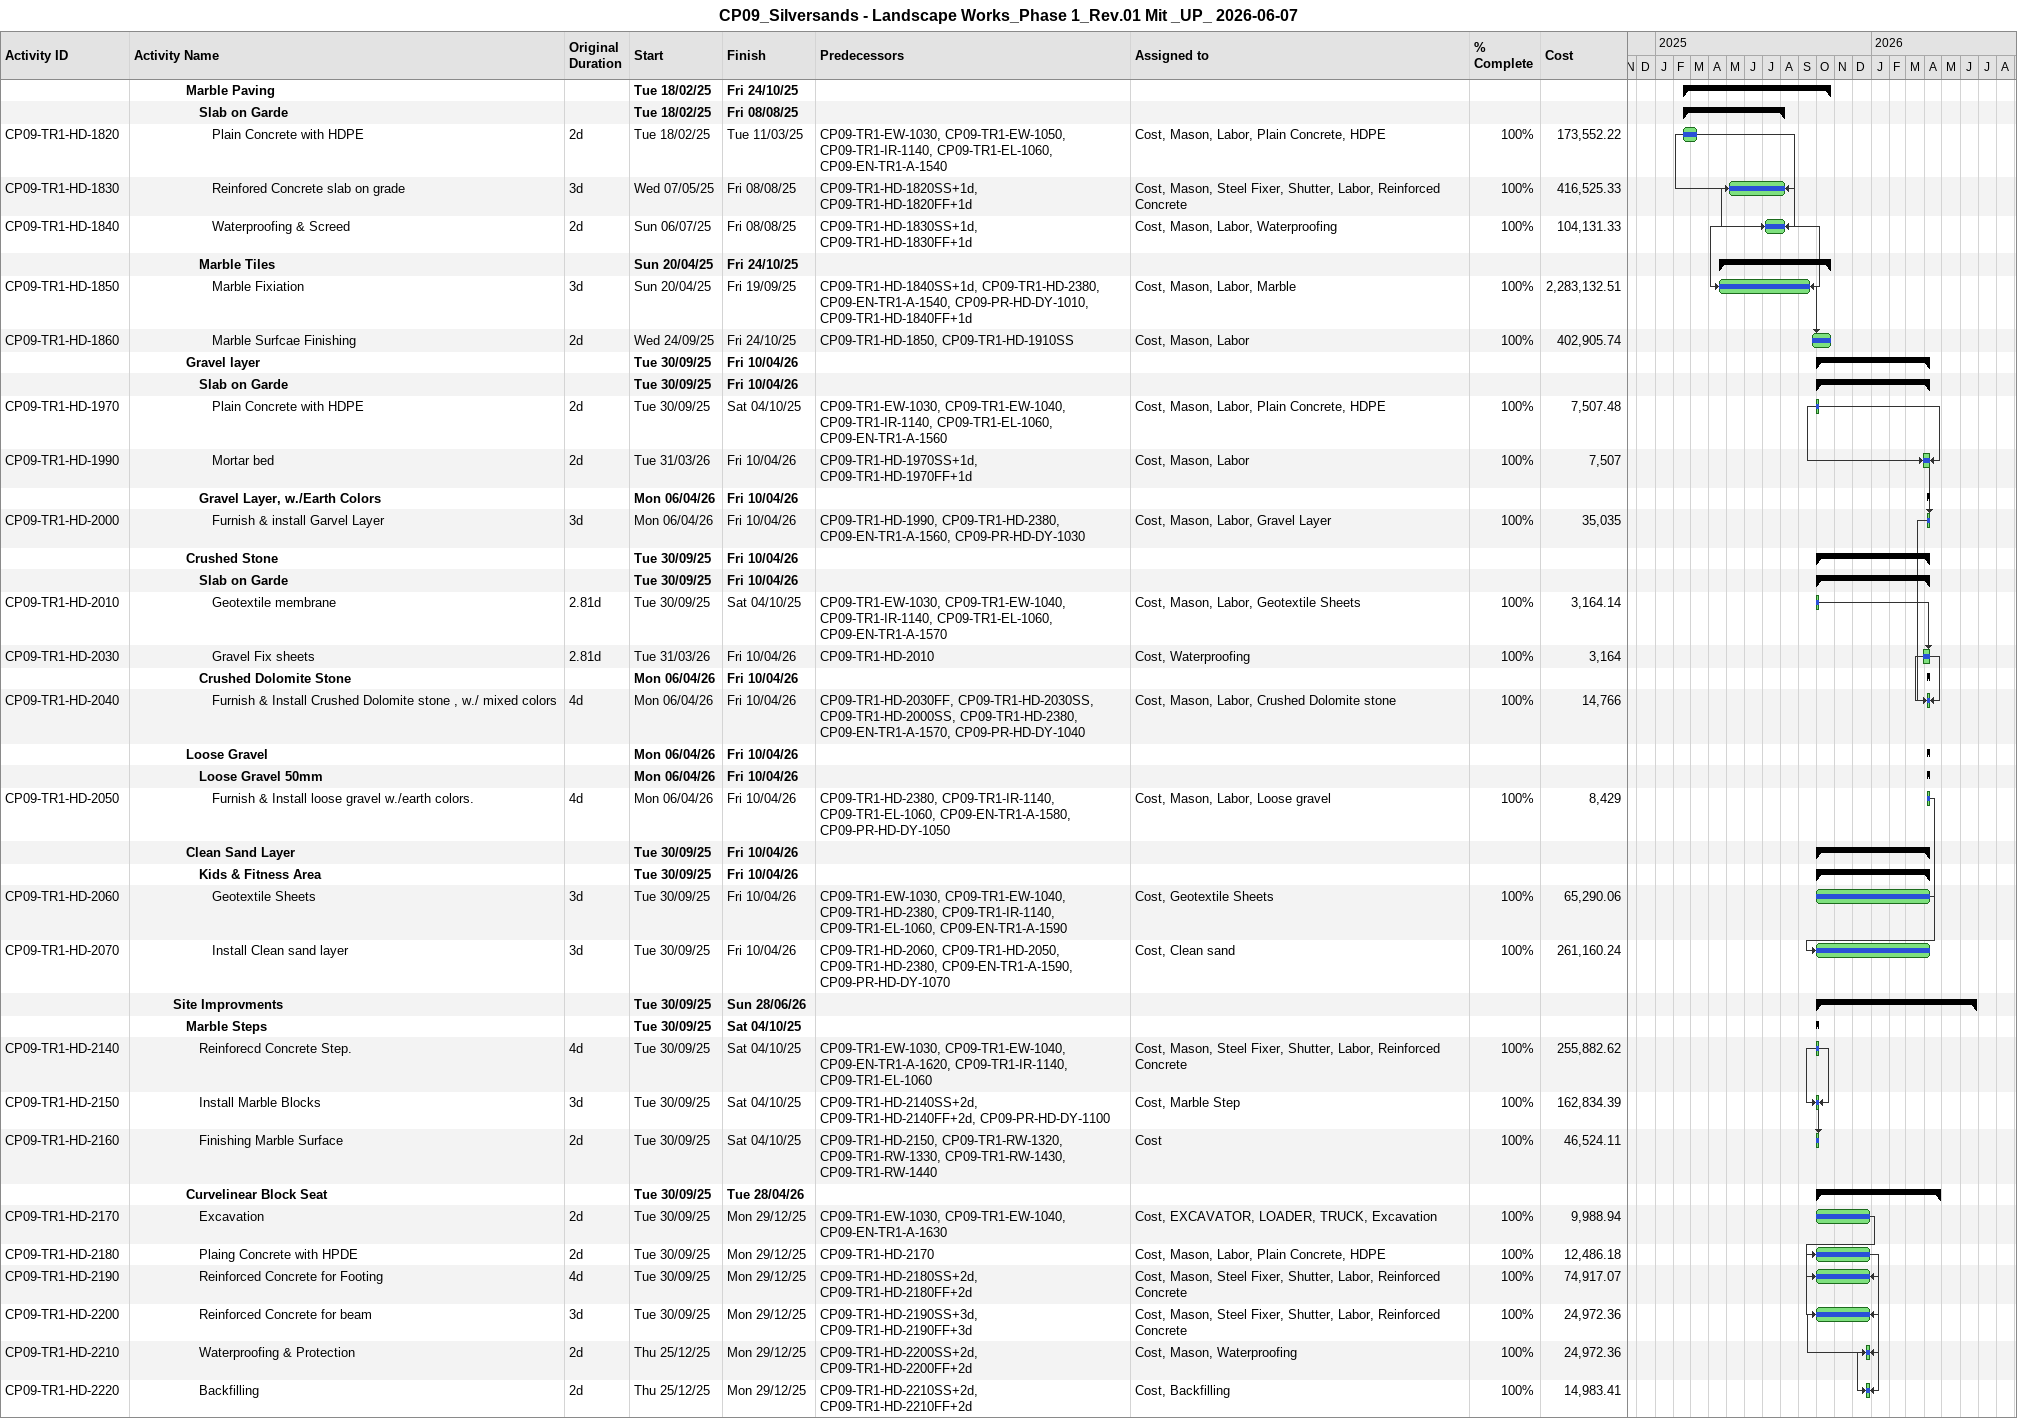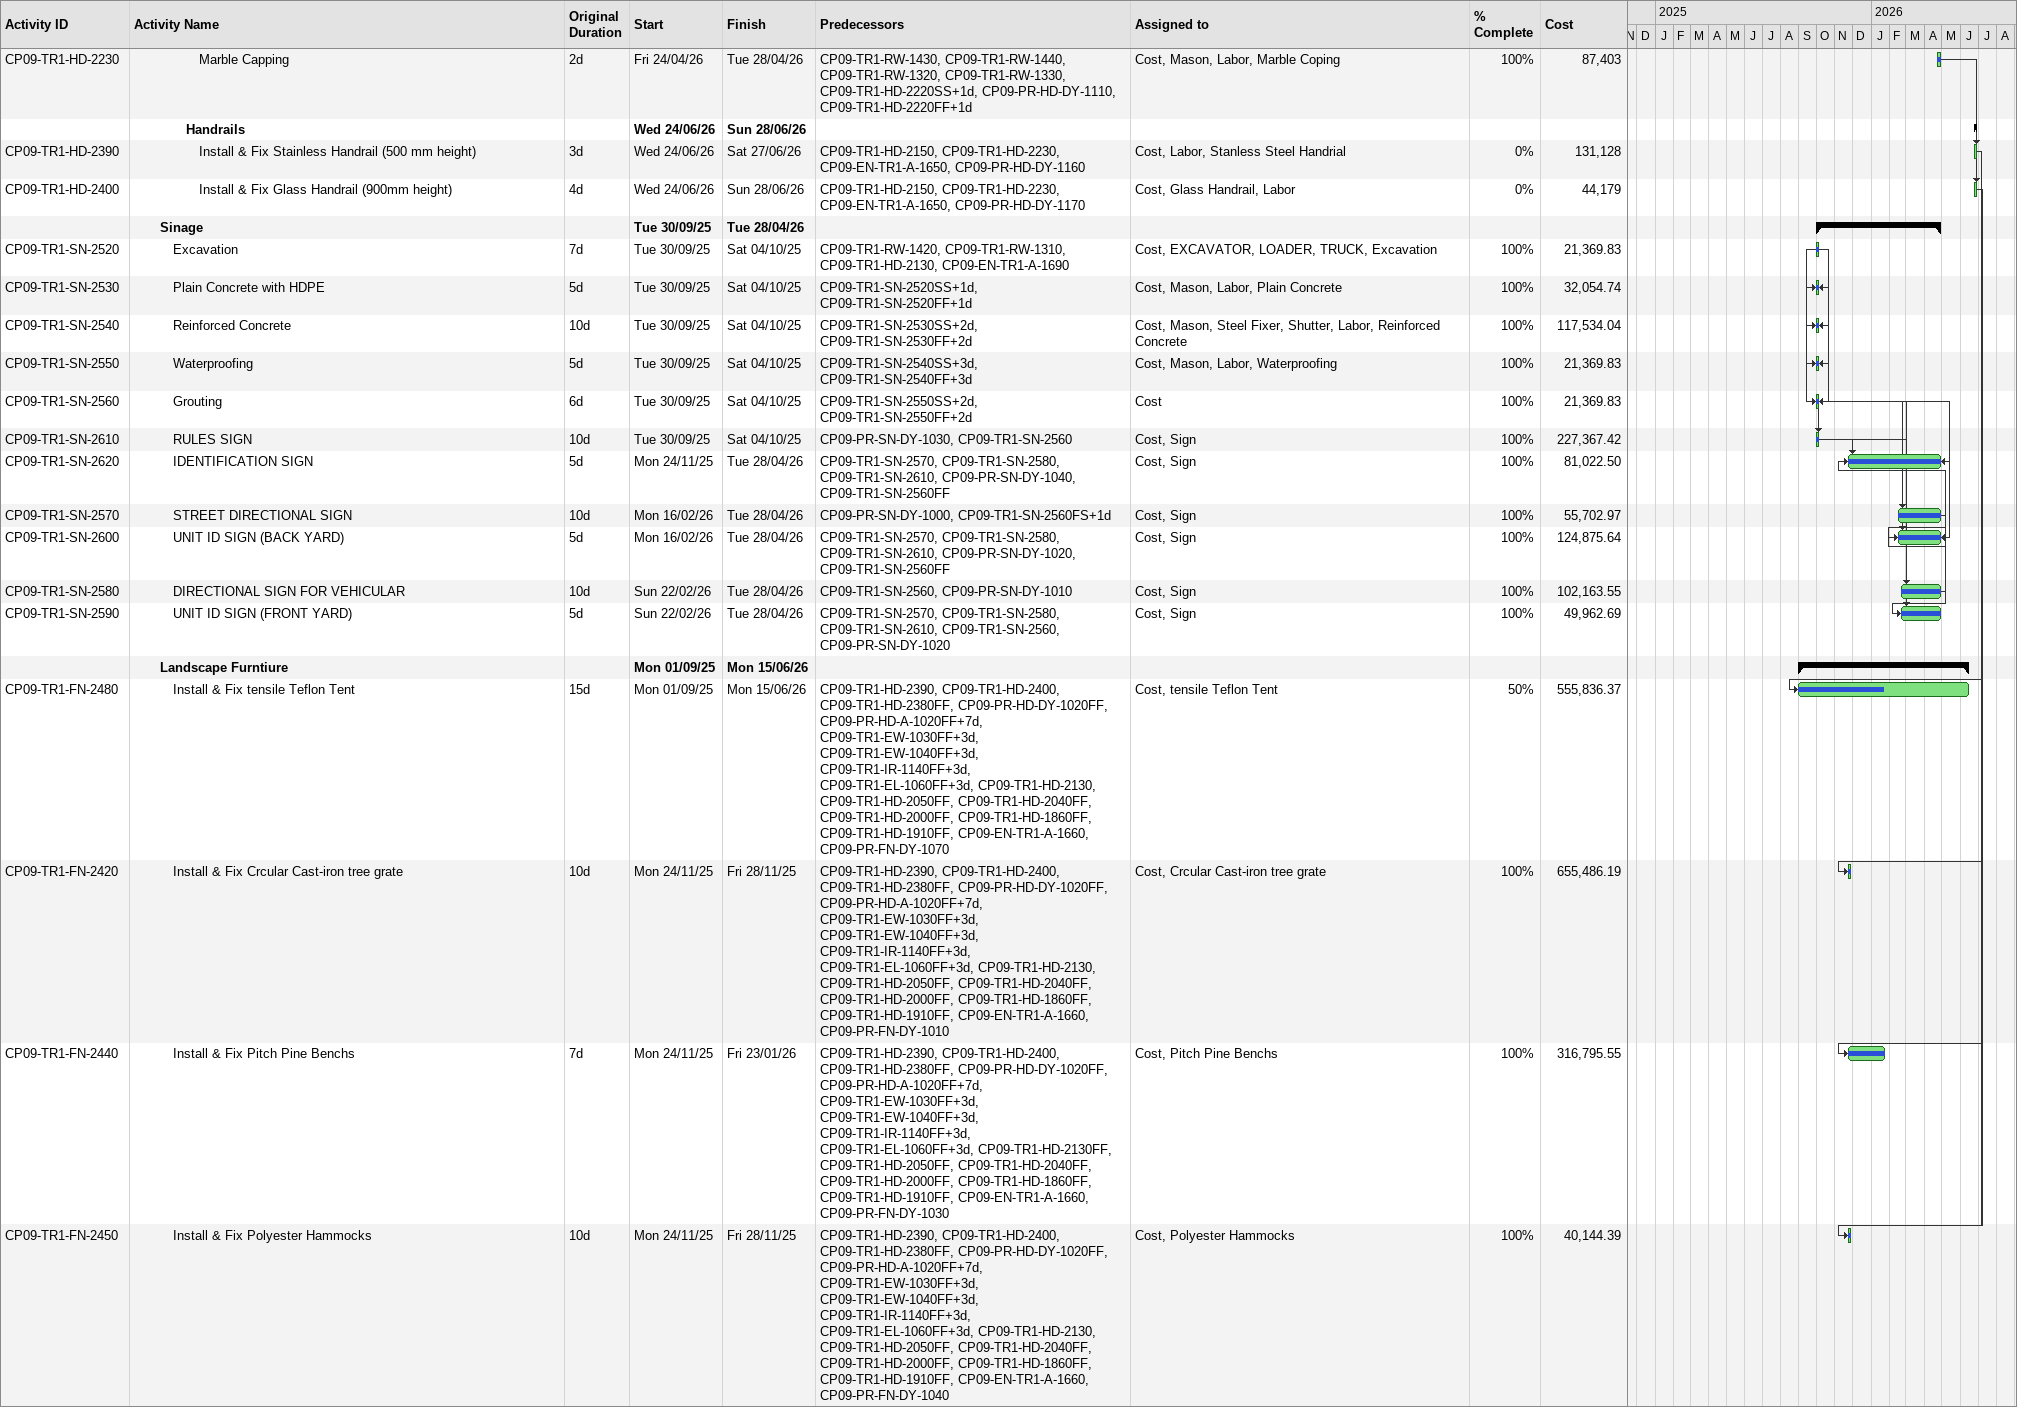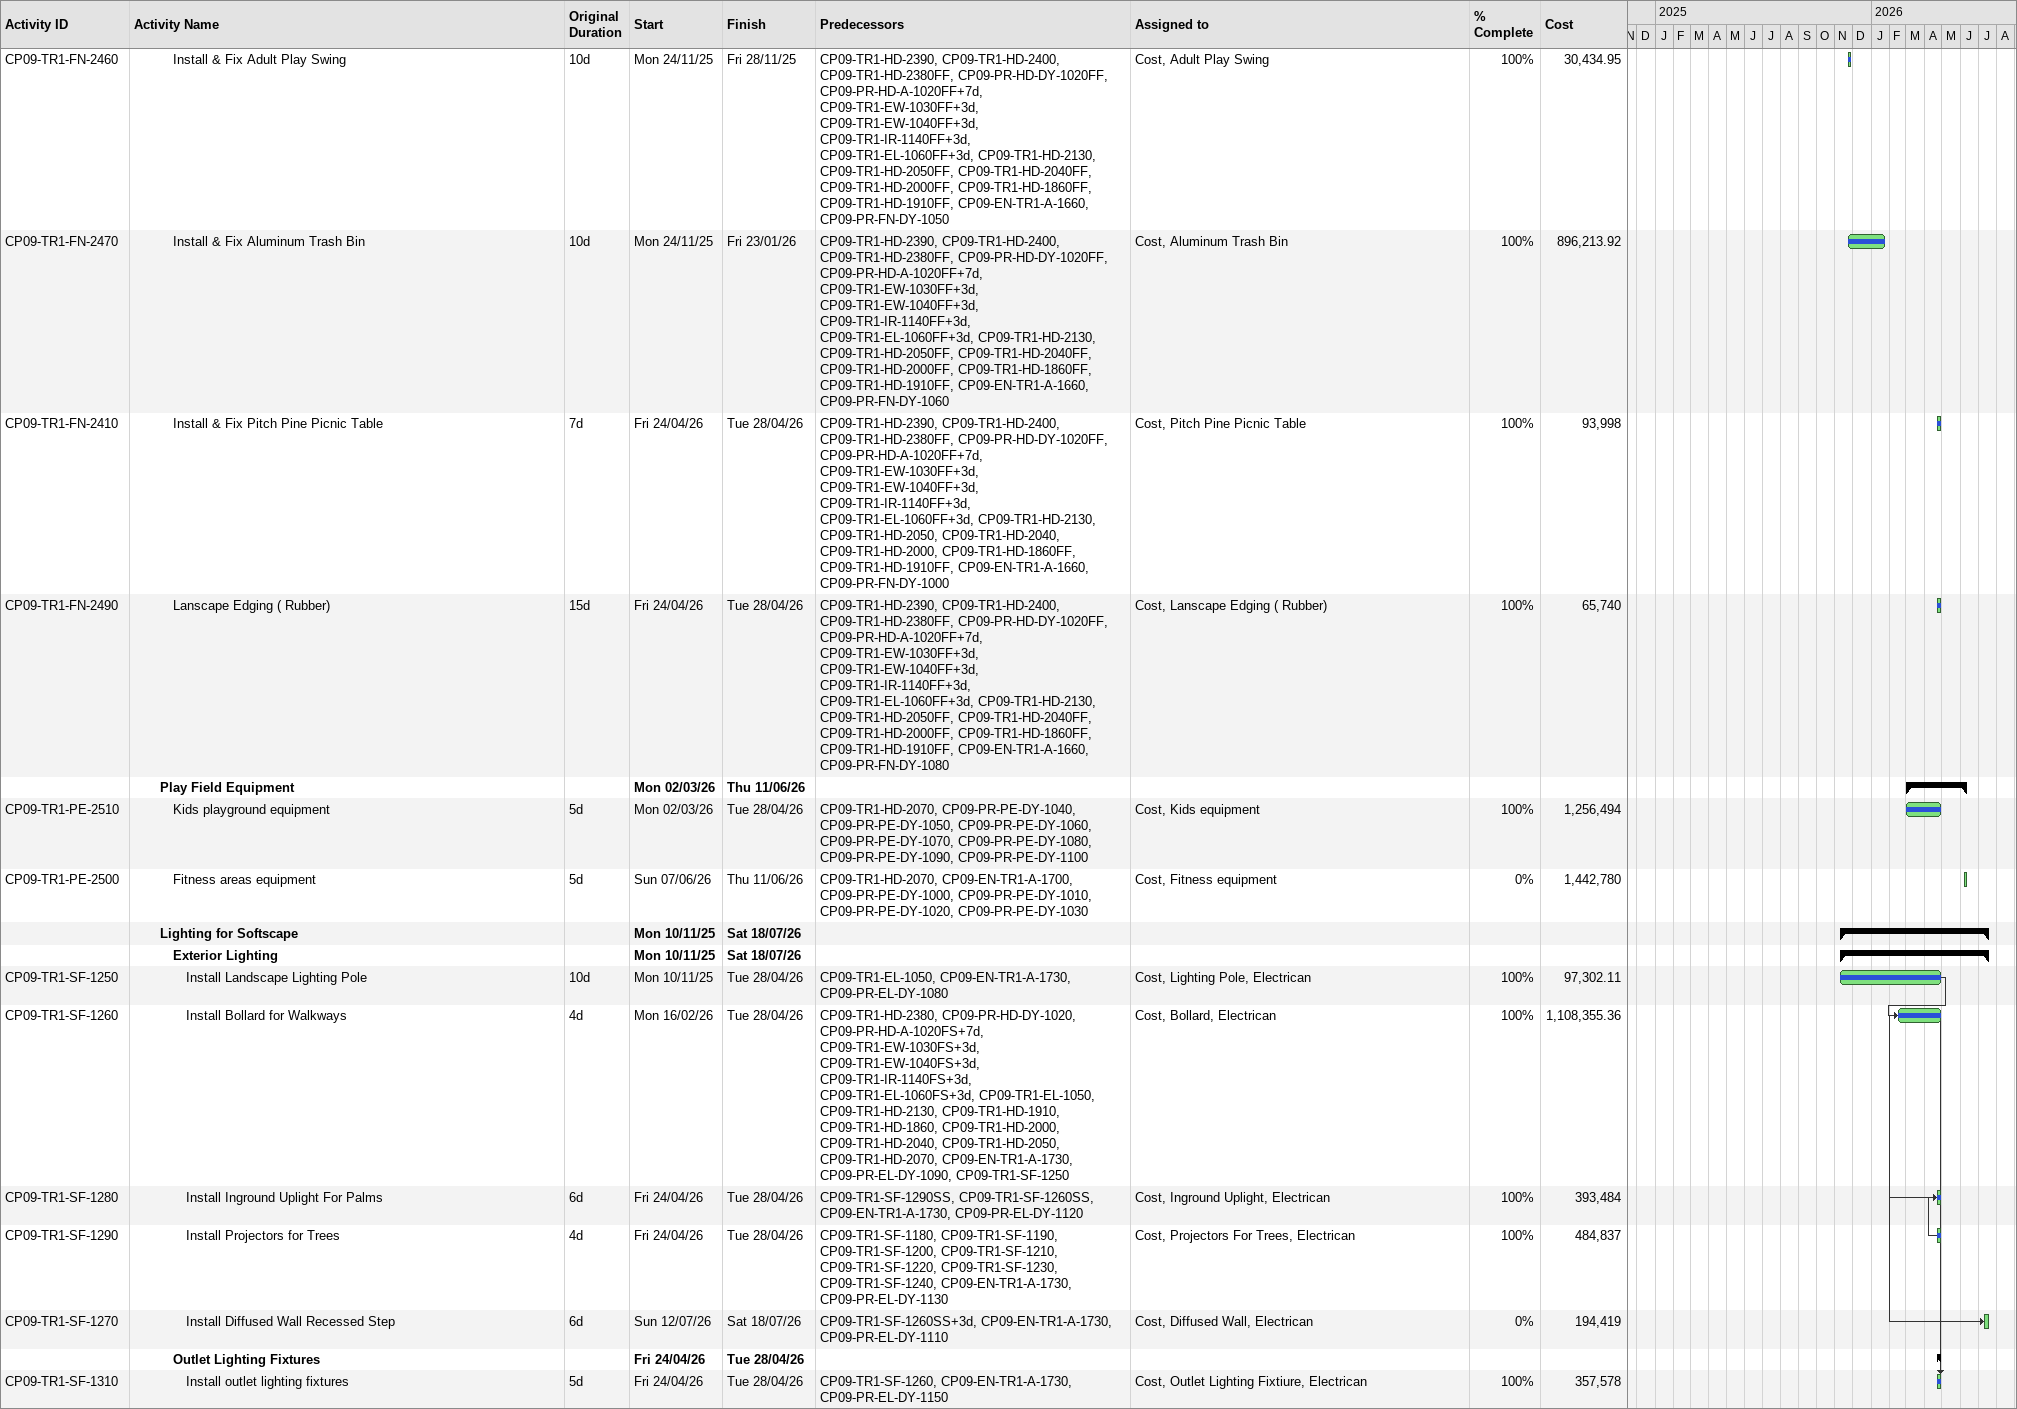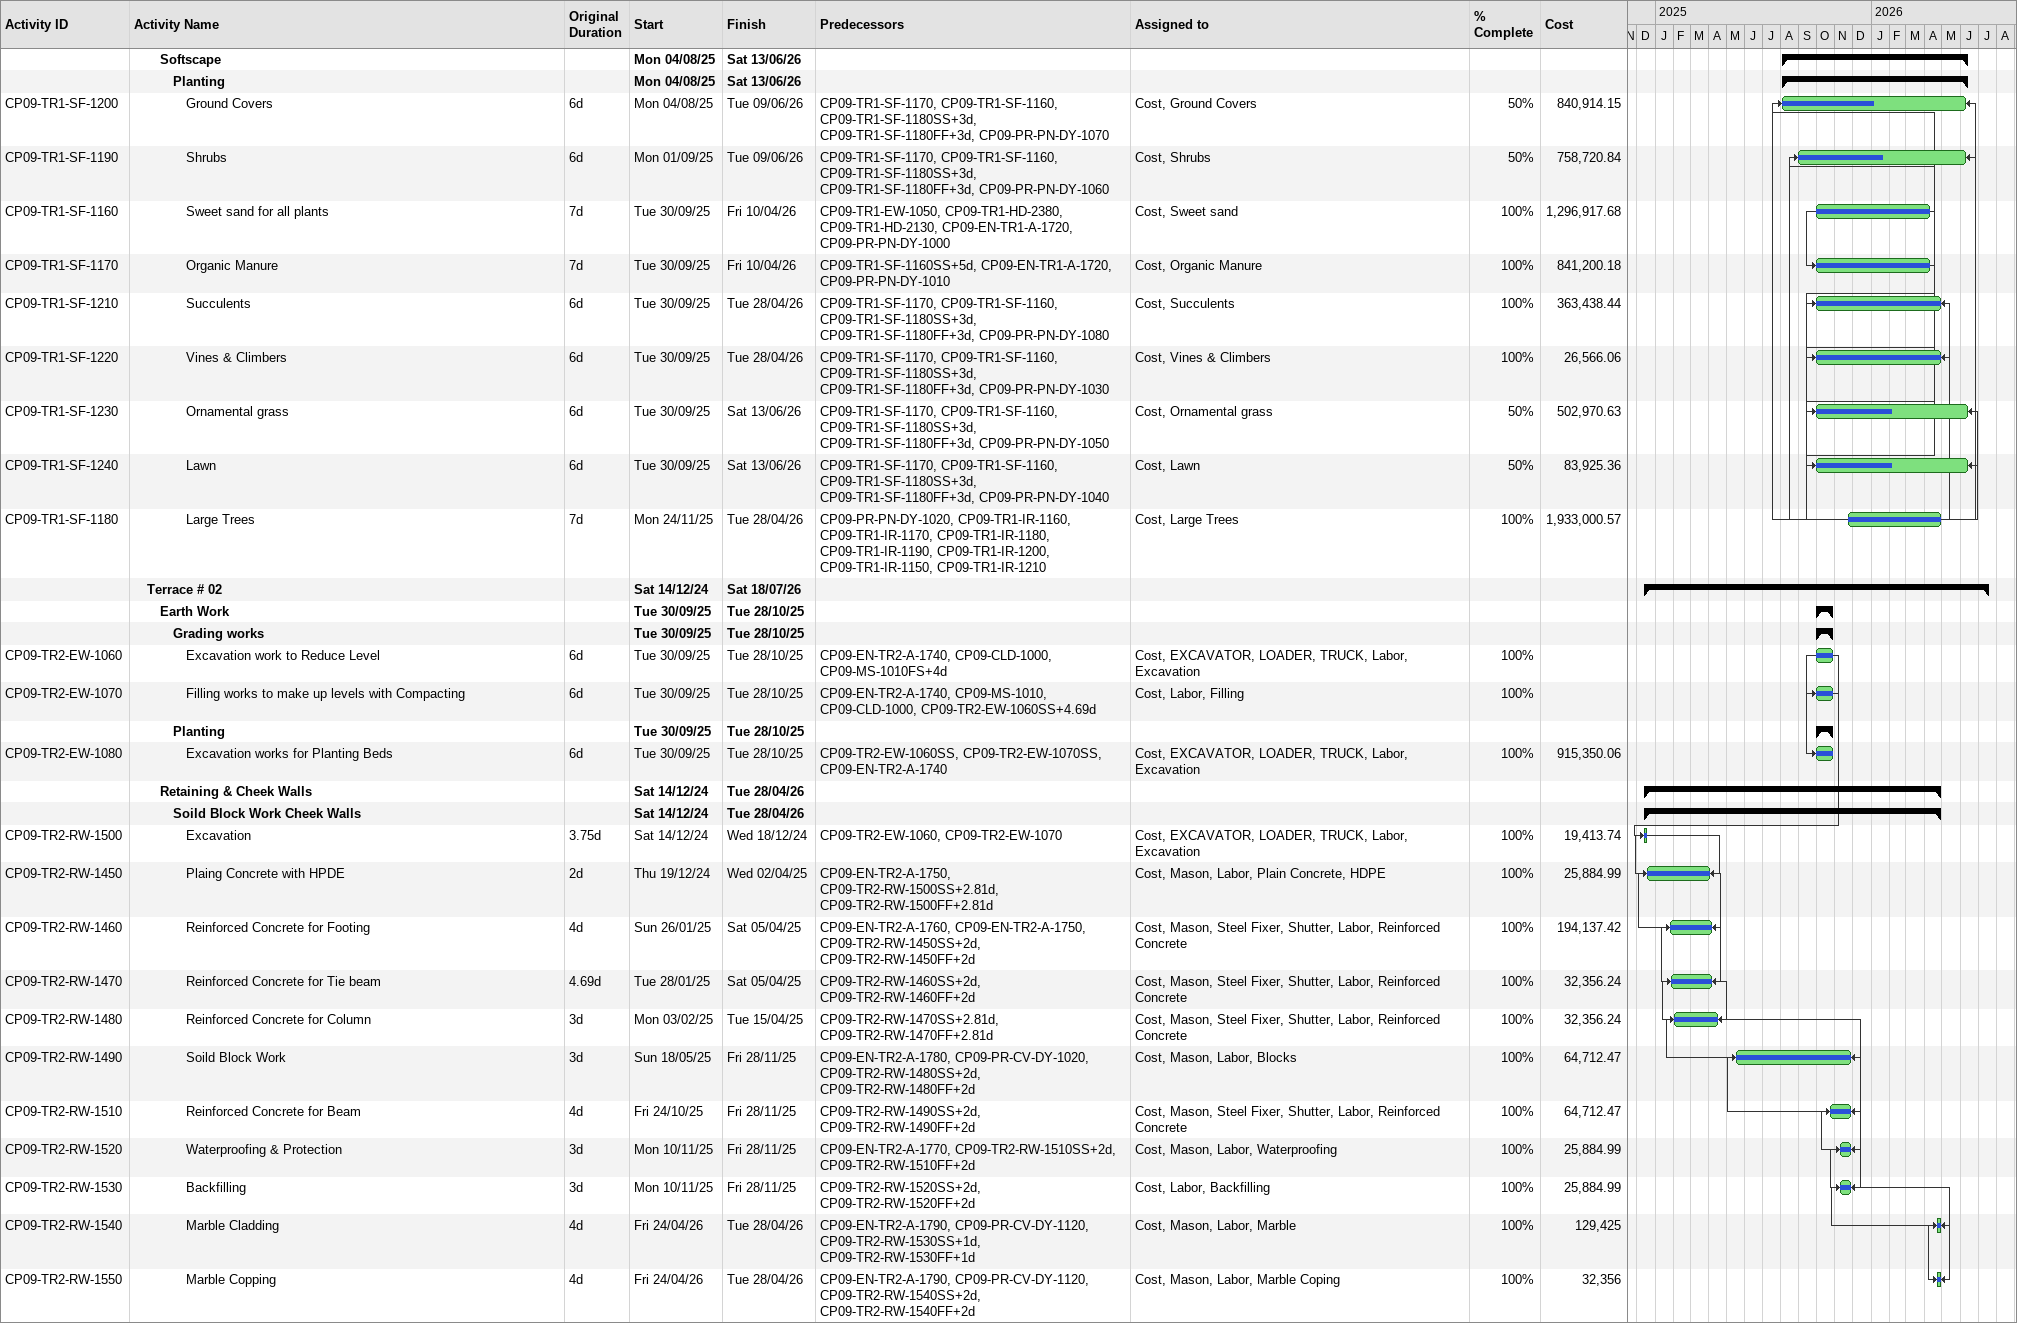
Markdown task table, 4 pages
CP09_Silversands - Landscape Works_Phase 1_Rev.01 Mit _UP_ 2026-06-07

| ID | Level | Task | Original duration | Start | Finish | Predecessors | Resources | % complete | Cost |
|---|---|---|---|---|---|---|---|---|---|
|  | 5 | **Marble Paving** |  | 2025-02-18 | 2025-10-24 |  |  |  |  |
|  | 6 | **Slab on Garde** |  | 2025-02-18 | 2025-08-08 |  |  |  |  |
| CP09-TR1-HD-1820 | 7 | Plain Concrete with HDPE | 2d | 2025-02-18 | 2025-03-11 | CP09-TR1-EW-1030, CP09-TR1-EW-1050, CP09-TR1-IR-1140, CP09-TR1-EL-1060, CP09-EN-TR1-A-1540 | Cost, Mason, Labor, Plain Concrete, HDPE | 100 | 173552.22 |
| CP09-TR1-HD-1830 | 7 | Reinfored Concrete slab on grade | 3d | 2025-05-07 | 2025-08-08 | CP09-TR1-HD-1820SS+1d, CP09-TR1-HD-1820FF+1d | Cost, Mason, Steel Fixer, Shutter, Labor, Reinforced Concrete | 100 | 416525.33 |
| CP09-TR1-HD-1840 | 7 | Waterproofing & Screed | 2d | 2025-07-06 | 2025-08-08 | CP09-TR1-HD-1830SS+1d, CP09-TR1-HD-1830FF+1d | Cost, Mason, Labor, Waterproofing | 100 | 104131.33 |
|  | 6 | **Marble Tiles** |  | 2025-04-20 | 2025-10-24 |  |  |  |  |
| CP09-TR1-HD-1850 | 7 | Marble Fixiation | 3d | 2025-04-20 | 2025-09-19 | CP09-TR1-HD-1840SS+1d, CP09-TR1-HD-2380, CP09-EN-TR1-A-1540, CP09-PR-HD-DY-1010, CP09-TR1-HD-1840FF+1d | Cost, Mason, Labor, Marble | 100 | 2283132.51 |
| CP09-TR1-HD-1860 | 7 | Marble Surfcae Finishing | 2d | 2025-09-24 | 2025-10-24 | CP09-TR1-HD-1850, CP09-TR1-HD-1910SS | Cost, Mason, Labor | 100 | 402905.74 |
|  | 5 | **Gravel layer** |  | 2025-09-30 | 2026-04-10 |  |  |  |  |
|  | 6 | **Slab on Garde** |  | 2025-09-30 | 2026-04-10 |  |  |  |  |
| CP09-TR1-HD-1970 | 7 | Plain Concrete with HDPE | 2d | 2025-09-30 | 2025-10-04 | CP09-TR1-EW-1030, CP09-TR1-EW-1040, CP09-TR1-IR-1140, CP09-TR1-EL-1060, CP09-EN-TR1-A-1560 | Cost, Mason, Labor, Plain Concrete, HDPE | 100 | 7507.48 |
| CP09-TR1-HD-1990 | 7 | Mortar bed | 2d | 2026-03-31 | 2026-04-10 | CP09-TR1-HD-1970SS+1d, CP09-TR1-HD-1970FF+1d | Cost, Mason, Labor | 100 | 7507 |
|  | 6 | **Gravel Layer, w./Earth Colors** |  | 2026-04-06 | 2026-04-10 |  |  |  |  |
| CP09-TR1-HD-2000 | 7 | Furnish & install Garvel Layer | 3d | 2026-04-06 | 2026-04-10 | CP09-TR1-HD-1990, CP09-TR1-HD-2380, CP09-EN-TR1-A-1560, CP09-PR-HD-DY-1030 | Cost, Mason, Labor, Gravel Layer | 100 | 35035 |
|  | 5 | **Crushed Stone** |  | 2025-09-30 | 2026-04-10 |  |  |  |  |
|  | 6 | **Slab on Garde** |  | 2025-09-30 | 2026-04-10 |  |  |  |  |
| CP09-TR1-HD-2010 | 7 | Geotextile membrane | 2.81d | 2025-09-30 | 2025-10-04 | CP09-TR1-EW-1030, CP09-TR1-EW-1040, CP09-TR1-IR-1140, CP09-TR1-EL-1060, CP09-EN-TR1-A-1570 | Cost, Mason, Labor, Geotextile Sheets | 100 | 3164.14 |
| CP09-TR1-HD-2030 | 7 | Gravel Fix sheets | 2.81d | 2026-03-31 | 2026-04-10 | CP09-TR1-HD-2010 | Cost, Waterproofing | 100 | 3164 |
|  | 6 | **Crushed Dolomite Stone** |  | 2026-04-06 | 2026-04-10 |  |  |  |  |
| CP09-TR1-HD-2040 | 7 | Furnish & Install Crushed Dolomite stone , w./ mixed colors | 4d | 2026-04-06 | 2026-04-10 | CP09-TR1-HD-2030FF, CP09-TR1-HD-2030SS, CP09-TR1-HD-2000SS, CP09-TR1-HD-2380, CP09-EN-TR1-A-1570, CP09-PR-HD-DY-1040 | Cost, Mason, Labor, Crushed Dolomite stone | 100 | 14766 |
|  | 5 | **Loose Gravel** |  | 2026-04-06 | 2026-04-10 |  |  |  |  |
|  | 6 | **Loose Gravel 50mm** |  | 2026-04-06 | 2026-04-10 |  |  |  |  |
| CP09-TR1-HD-2050 | 7 | Furnish & Install loose gravel w./earth colors. | 4d | 2026-04-06 | 2026-04-10 | CP09-TR1-HD-2380, CP09-TR1-IR-1140, CP09-TR1-EL-1060, CP09-EN-TR1-A-1580, CP09-PR-HD-DY-1050 | Cost, Mason, Labor, Loose gravel | 100 | 8429 |
|  | 5 | **Clean Sand Layer** |  | 2025-09-30 | 2026-04-10 |  |  |  |  |
|  | 6 | **Kids & Fitness Area** |  | 2025-09-30 | 2026-04-10 |  |  |  |  |
| CP09-TR1-HD-2060 | 7 | Geotextile Sheets | 3d | 2025-09-30 | 2026-04-10 | CP09-TR1-EW-1030, CP09-TR1-EW-1040, CP09-TR1-HD-2380, CP09-TR1-IR-1140, CP09-TR1-EL-1060, CP09-EN-TR1-A-1590 | Cost, Geotextile Sheets | 100 | 65290.06 |
| CP09-TR1-HD-2070 | 7 | Install Clean sand layer | 3d | 2025-09-30 | 2026-04-10 | CP09-TR1-HD-2060, CP09-TR1-HD-2050, CP09-TR1-HD-2380, CP09-EN-TR1-A-1590, CP09-PR-HD-DY-1070 | Cost, Clean sand | 100 | 261160.24 |
|  | 4 | **Site Improvments** |  | 2025-09-30 | 2026-06-28 |  |  |  |  |
|  | 5 | **Marble Steps** |  | 2025-09-30 | 2025-10-04 |  |  |  |  |
| CP09-TR1-HD-2140 | 6 | Reinforecd Concrete Step. | 4d | 2025-09-30 | 2025-10-04 | CP09-TR1-EW-1030, CP09-TR1-EW-1040, CP09-EN-TR1-A-1620, CP09-TR1-IR-1140, CP09-TR1-EL-1060 | Cost, Mason, Steel Fixer, Shutter, Labor, Reinforced Concrete | 100 | 255882.62 |
| CP09-TR1-HD-2150 | 6 | Install Marble Blocks | 3d | 2025-09-30 | 2025-10-04 | CP09-TR1-HD-2140SS+2d, CP09-TR1-HD-2140FF+2d, CP09-PR-HD-DY-1100 | Cost, Marble Step | 100 | 162834.39 |
| CP09-TR1-HD-2160 | 6 | Finishing Marble Surface | 2d | 2025-09-30 | 2025-10-04 | CP09-TR1-HD-2150, CP09-TR1-RW-1320, CP09-TR1-RW-1330, CP09-TR1-RW-1430, CP09-TR1-RW-1440 | Cost | 100 | 46524.11 |
|  | 5 | **Curvelinear Block Seat** |  | 2025-09-30 | 2026-04-28 |  |  |  |  |
| CP09-TR1-HD-2170 | 6 | Excavation | 2d | 2025-09-30 | 2025-12-29 | CP09-TR1-EW-1030, CP09-TR1-EW-1040, CP09-EN-TR1-A-1630 | Cost, EXCAVATOR, LOADER, TRUCK, Excavation | 100 | 9988.94 |
| CP09-TR1-HD-2180 | 6 | Plaing Concrete with HPDE | 2d | 2025-09-30 | 2025-12-29 | CP09-TR1-HD-2170 | Cost, Mason, Labor, Plain Concrete, HDPE | 100 | 12486.18 |
| CP09-TR1-HD-2190 | 6 | Reinforced Concrete for Footing | 4d | 2025-09-30 | 2025-12-29 | CP09-TR1-HD-2180SS+2d, CP09-TR1-HD-2180FF+2d | Cost, Mason, Steel Fixer, Shutter, Labor, Reinforced Concrete | 100 | 74917.07 |
| CP09-TR1-HD-2200 | 6 | Reinforced Concrete for beam | 3d | 2025-09-30 | 2025-12-29 | CP09-TR1-HD-2190SS+3d, CP09-TR1-HD-2190FF+3d | Cost, Mason, Steel Fixer, Shutter, Labor, Reinforced Concrete | 100 | 24972.36 |
| CP09-TR1-HD-2210 | 6 | Waterproofing & Protection | 2d | 2025-12-25 | 2025-12-29 | CP09-TR1-HD-2200SS+2d, CP09-TR1-HD-2200FF+2d | Cost, Mason, Waterproofing | 100 | 24972.36 |
| CP09-TR1-HD-2220 | 6 | Backfilling | 2d | 2025-12-25 | 2025-12-29 | CP09-TR1-HD-2210SS+2d, CP09-TR1-HD-2210FF+2d | Cost, Backfilling | 100 | 14983.41 |
| CP09-TR1-HD-2230 | 6 | Marble Capping | 2d | 2026-04-24 | 2026-04-28 | CP09-TR1-RW-1430, CP09-TR1-RW-1440, CP09-TR1-RW-1320, CP09-TR1-RW-1330, CP09-TR1-HD-2220SS+1d, CP09-PR-HD-DY-1110, CP09-TR1-HD-2220FF+1d | Cost, Mason, Labor, Marble Coping | 100 | 87403 |
|  | 5 | **Handrails** |  | 2026-06-24 | 2026-06-28 |  |  |  |  |
| CP09-TR1-HD-2390 | 6 | Install & Fix Stainless Handrail (500 mm height) | 3d | 2026-06-24 | 2026-06-27 | CP09-TR1-HD-2150, CP09-TR1-HD-2230, CP09-EN-TR1-A-1650, CP09-PR-HD-DY-1160 | Cost, Labor, Stanless Steel Handrial | 0 | 131128 |
| CP09-TR1-HD-2400 | 6 | Install & Fix Glass Handrail (900mm height) | 4d | 2026-06-24 | 2026-06-28 | CP09-TR1-HD-2150, CP09-TR1-HD-2230, CP09-EN-TR1-A-1650, CP09-PR-HD-DY-1170 | Cost, Glass Handrail, Labor | 0 | 44179 |
|  | 3 | **Sinage** |  | 2025-09-30 | 2026-04-28 |  |  |  |  |
| CP09-TR1-SN-2520 | 4 | Excavation | 7d | 2025-09-30 | 2025-10-04 | CP09-TR1-RW-1420, CP09-TR1-RW-1310, CP09-TR1-HD-2130, CP09-EN-TR1-A-1690 | Cost, EXCAVATOR, LOADER, TRUCK, Excavation | 100 | 21369.83 |
| CP09-TR1-SN-2530 | 4 | Plain Concrete with HDPE | 5d | 2025-09-30 | 2025-10-04 | CP09-TR1-SN-2520SS+1d, CP09-TR1-SN-2520FF+1d | Cost, Mason, Labor, Plain Concrete | 100 | 32054.74 |
| CP09-TR1-SN-2540 | 4 | Reinforced Concrete | 10d | 2025-09-30 | 2025-10-04 | CP09-TR1-SN-2530SS+2d, CP09-TR1-SN-2530FF+2d | Cost, Mason, Steel Fixer, Shutter, Labor, Reinforced Concrete | 100 | 117534.04 |
| CP09-TR1-SN-2550 | 4 | Waterproofing | 5d | 2025-09-30 | 2025-10-04 | CP09-TR1-SN-2540SS+3d, CP09-TR1-SN-2540FF+3d | Cost, Mason, Labor, Waterproofing | 100 | 21369.83 |
| CP09-TR1-SN-2560 | 4 | Grouting | 6d | 2025-09-30 | 2025-10-04 | CP09-TR1-SN-2550SS+2d, CP09-TR1-SN-2550FF+2d | Cost | 100 | 21369.83 |
| CP09-TR1-SN-2610 | 4 | RULES SIGN | 10d | 2025-09-30 | 2025-10-04 | CP09-PR-SN-DY-1030, CP09-TR1-SN-2560 | Cost, Sign | 100 | 227367.42 |
| CP09-TR1-SN-2620 | 4 | IDENTIFICATION SIGN | 5d | 2025-11-24 | 2026-04-28 | CP09-TR1-SN-2570, CP09-TR1-SN-2580, CP09-TR1-SN-2610, CP09-PR-SN-DY-1040, CP09-TR1-SN-2560FF | Cost, Sign | 100 | 81022.50 |
| CP09-TR1-SN-2570 | 4 | STREET DIRECTIONAL SIGN | 10d | 2026-02-16 | 2026-04-28 | CP09-PR-SN-DY-1000, CP09-TR1-SN-2560FS+1d | Cost, Sign | 100 | 55702.97 |
| CP09-TR1-SN-2600 | 4 | UNIT ID SIGN (BACK YARD) | 5d | 2026-02-16 | 2026-04-28 | CP09-TR1-SN-2570, CP09-TR1-SN-2580, CP09-TR1-SN-2610, CP09-PR-SN-DY-1020, CP09-TR1-SN-2560FF | Cost, Sign | 100 | 124875.64 |
| CP09-TR1-SN-2580 | 4 | DIRECTIONAL SIGN FOR VEHICULAR | 10d | 2026-02-22 | 2026-04-28 | CP09-TR1-SN-2560, CP09-PR-SN-DY-1010 | Cost, Sign | 100 | 102163.55 |
| CP09-TR1-SN-2590 | 4 | UNIT ID SIGN (FRONT YARD) | 5d | 2026-02-22 | 2026-04-28 | CP09-TR1-SN-2570, CP09-TR1-SN-2580, CP09-TR1-SN-2610, CP09-TR1-SN-2560, CP09-PR-SN-DY-1020 | Cost, Sign | 100 | 49962.69 |
|  | 3 | **Landscape Furntiure** |  | 2025-09-01 | 2026-06-15 |  |  |  |  |
| CP09-TR1-FN-2480 | 4 | Install & Fix tensile Teflon Tent | 15d | 2025-09-01 | 2026-06-15 | CP09-TR1-HD-2390, CP09-TR1-HD-2400, CP09-TR1-HD-2380FF, CP09-PR-HD-DY-1020FF, CP09-PR-HD-A-1020FF+7d, CP09-TR1-EW-1030FF+3d, CP09-TR1-EW-1040FF+3d, CP09-TR1-IR-1140FF+3d, CP09-TR1-EL-1060FF+3d, CP09-TR1-HD-2130, CP09-TR1-HD-2050FF, CP09-TR1-HD-2040FF, CP09-TR1-HD-2000FF, CP09-TR1-HD-1860FF, CP09-TR1-HD-1910FF, CP09-EN-TR1-A-1660, CP09-PR-FN-DY-1070 | Cost, tensile Teflon Tent | 50 | 555836.37 |
| CP09-TR1-FN-2420 | 4 | Install & Fix Crcular Cast-iron tree grate | 10d | 2025-11-24 | 2025-11-28 | CP09-TR1-HD-2390, CP09-TR1-HD-2400, CP09-TR1-HD-2380FF, CP09-PR-HD-DY-1020FF, CP09-PR-HD-A-1020FF+7d, CP09-TR1-EW-1030FF+3d, CP09-TR1-EW-1040FF+3d, CP09-TR1-IR-1140FF+3d, CP09-TR1-EL-1060FF+3d, CP09-TR1-HD-2130, CP09-TR1-HD-2050FF, CP09-TR1-HD-2040FF, CP09-TR1-HD-2000FF, CP09-TR1-HD-1860FF, CP09-TR1-HD-1910FF, CP09-EN-TR1-A-1660, CP09-PR-FN-DY-1010 | Cost, Crcular Cast-iron tree grate | 100 | 655486.19 |
| CP09-TR1-FN-2440 | 4 | Install & Fix Pitch Pine Benchs | 7d | 2025-11-24 | 2026-01-23 | CP09-TR1-HD-2390, CP09-TR1-HD-2400, CP09-TR1-HD-2380FF, CP09-PR-HD-DY-1020FF, CP09-PR-HD-A-1020FF+7d, CP09-TR1-EW-1030FF+3d, CP09-TR1-EW-1040FF+3d, CP09-TR1-IR-1140FF+3d, CP09-TR1-EL-1060FF+3d, CP09-TR1-HD-2130FF, CP09-TR1-HD-2050FF, CP09-TR1-HD-2040FF, CP09-TR1-HD-2000FF, CP09-TR1-HD-1860FF, CP09-TR1-HD-1910FF, CP09-EN-TR1-A-1660, CP09-PR-FN-DY-1030 | Cost, Pitch Pine Benchs | 100 | 316795.55 |
| CP09-TR1-FN-2450 | 4 | Install & Fix Polyester Hammocks | 10d | 2025-11-24 | 2025-11-28 | CP09-TR1-HD-2390, CP09-TR1-HD-2400, CP09-TR1-HD-2380FF, CP09-PR-HD-DY-1020FF, CP09-PR-HD-A-1020FF+7d, CP09-TR1-EW-1030FF+3d, CP09-TR1-EW-1040FF+3d, CP09-TR1-IR-1140FF+3d, CP09-TR1-EL-1060FF+3d, CP09-TR1-HD-2130, CP09-TR1-HD-2050FF, CP09-TR1-HD-2040FF, CP09-TR1-HD-2000FF, CP09-TR1-HD-1860FF, CP09-TR1-HD-1910FF, CP09-EN-TR1-A-1660, CP09-PR-FN-DY-1040 | Cost, Polyester Hammocks | 100 | 40144.39 |
| CP09-TR1-FN-2460 | 4 | Install & Fix Adult Play Swing | 10d | 2025-11-24 | 2025-11-28 | CP09-TR1-HD-2390, CP09-TR1-HD-2400, CP09-TR1-HD-2380FF, CP09-PR-HD-DY-1020FF, CP09-PR-HD-A-1020FF+7d, CP09-TR1-EW-1030FF+3d, CP09-TR1-EW-1040FF+3d, CP09-TR1-IR-1140FF+3d, CP09-TR1-EL-1060FF+3d, CP09-TR1-HD-2130, CP09-TR1-HD-2050FF, CP09-TR1-HD-2040FF, CP09-TR1-HD-2000FF, CP09-TR1-HD-1860FF, CP09-TR1-HD-1910FF, CP09-EN-TR1-A-1660, CP09-PR-FN-DY-1050 | Cost, Adult Play Swing | 100 | 30434.95 |
| CP09-TR1-FN-2470 | 4 | Install & Fix Aluminum Trash Bin | 10d | 2025-11-24 | 2026-01-23 | CP09-TR1-HD-2390, CP09-TR1-HD-2400, CP09-TR1-HD-2380FF, CP09-PR-HD-DY-1020FF, CP09-PR-HD-A-1020FF+7d, CP09-TR1-EW-1030FF+3d, CP09-TR1-EW-1040FF+3d, CP09-TR1-IR-1140FF+3d, CP09-TR1-EL-1060FF+3d, CP09-TR1-HD-2130, CP09-TR1-HD-2050FF, CP09-TR1-HD-2040FF, CP09-TR1-HD-2000FF, CP09-TR1-HD-1860FF, CP09-TR1-HD-1910FF, CP09-EN-TR1-A-1660, CP09-PR-FN-DY-1060 | Cost, Aluminum Trash Bin | 100 | 896213.92 |
| CP09-TR1-FN-2410 | 4 | Install & Fix Pitch Pine Picnic Table | 7d | 2026-04-24 | 2026-04-28 | CP09-TR1-HD-2390, CP09-TR1-HD-2400, CP09-TR1-HD-2380FF, CP09-PR-HD-DY-1020FF, CP09-PR-HD-A-1020FF+7d, CP09-TR1-EW-1030FF+3d, CP09-TR1-EW-1040FF+3d, CP09-TR1-IR-1140FF+3d, CP09-TR1-EL-1060FF+3d, CP09-TR1-HD-2130, CP09-TR1-HD-2050, CP09-TR1-HD-2040, CP09-TR1-HD-2000, CP09-TR1-HD-1860FF, CP09-TR1-HD-1910FF, CP09-EN-TR1-A-1660, CP09-PR-FN-DY-1000 | Cost, Pitch Pine Picnic Table | 100 | 93998 |
| CP09-TR1-FN-2490 | 4 | Lanscape Edging ( Rubber) | 15d | 2026-04-24 | 2026-04-28 | CP09-TR1-HD-2390, CP09-TR1-HD-2400, CP09-TR1-HD-2380FF, CP09-PR-HD-DY-1020FF, CP09-PR-HD-A-1020FF+7d, CP09-TR1-EW-1030FF+3d, CP09-TR1-EW-1040FF+3d, CP09-TR1-IR-1140FF+3d, CP09-TR1-EL-1060FF+3d, CP09-TR1-HD-2130, CP09-TR1-HD-2050FF, CP09-TR1-HD-2040FF, CP09-TR1-HD-2000FF, CP09-TR1-HD-1860FF, CP09-TR1-HD-1910FF, CP09-EN-TR1-A-1660, CP09-PR-FN-DY-1080 | Cost, Lanscape Edging ( Rubber) | 100 | 65740 |
|  | 3 | **Play Field Equipment** |  | 2026-03-02 | 2026-06-11 |  |  |  |  |
| CP09-TR1-PE-2510 | 4 | Kids playground equipment | 5d | 2026-03-02 | 2026-04-28 | CP09-TR1-HD-2070, CP09-PR-PE-DY-1040, CP09-PR-PE-DY-1050, CP09-PR-PE-DY-1060, CP09-PR-PE-DY-1070, CP09-PR-PE-DY-1080, CP09-PR-PE-DY-1090, CP09-PR-PE-DY-1100 | Cost, Kids equipment | 100 | 1256494 |
| CP09-TR1-PE-2500 | 4 | Fitness areas equipment | 5d | 2026-06-07 | 2026-06-11 | CP09-TR1-HD-2070, CP09-EN-TR1-A-1700, CP09-PR-PE-DY-1000, CP09-PR-PE-DY-1010, CP09-PR-PE-DY-1020, CP09-PR-PE-DY-1030 | Cost, Fitness equipment | 0 | 1442780 |
|  | 3 | **Lighting for Softscape** |  | 2025-11-10 | 2026-07-18 |  |  |  |  |
|  | 4 | **Exterior Lighting** |  | 2025-11-10 | 2026-07-18 |  |  |  |  |
| CP09-TR1-SF-1250 | 5 | Install Landscape Lighting Pole | 10d | 2025-11-10 | 2026-04-28 | CP09-TR1-EL-1050, CP09-EN-TR1-A-1730, CP09-PR-EL-DY-1080 | Cost, Lighting Pole, Electrican | 100 | 97302.11 |
| CP09-TR1-SF-1260 | 5 | Install Bollard for Walkways | 4d | 2026-02-16 | 2026-04-28 | CP09-TR1-HD-2380, CP09-PR-HD-DY-1020, CP09-PR-HD-A-1020FS+7d, CP09-TR1-EW-1030FS+3d, CP09-TR1-EW-1040FS+3d, CP09-TR1-IR-1140FS+3d, CP09-TR1-EL-1060FS+3d, CP09-TR1-EL-1050, CP09-TR1-HD-2130, CP09-TR1-HD-1910, CP09-TR1-HD-1860, CP09-TR1-HD-2000, CP09-TR1-HD-2040, CP09-TR1-HD-2050, CP09-TR1-HD-2070, CP09-EN-TR1-A-1730, CP09-PR-EL-DY-1090, CP09-TR1-SF-1250 | Cost, Bollard, Electrican | 100 | 1108355.36 |
| CP09-TR1-SF-1280 | 5 | Install Inground Uplight For Palms | 6d | 2026-04-24 | 2026-04-28 | CP09-TR1-SF-1290SS, CP09-TR1-SF-1260SS, CP09-EN-TR1-A-1730, CP09-PR-EL-DY-1120 | Cost, Inground Uplight, Electrican | 100 | 393484 |
| CP09-TR1-SF-1290 | 5 | Install Projectors for Trees | 4d | 2026-04-24 | 2026-04-28 | CP09-TR1-SF-1180, CP09-TR1-SF-1190, CP09-TR1-SF-1200, CP09-TR1-SF-1210, CP09-TR1-SF-1220, CP09-TR1-SF-1230, CP09-TR1-SF-1240, CP09-EN-TR1-A-1730, CP09-PR-EL-DY-1130 | Cost, Projectors For Trees, Electrican | 100 | 484837 |
| CP09-TR1-SF-1270 | 5 | Install Diffused Wall Recessed Step | 6d | 2026-07-12 | 2026-07-18 | CP09-TR1-SF-1260SS+3d, CP09-EN-TR1-A-1730, CP09-PR-EL-DY-1110 | Cost, Diffused Wall, Electrican | 0 | 194419 |
|  | 4 | **Outlet Lighting Fixtures** |  | 2026-04-24 | 2026-04-28 |  |  |  |  |
| CP09-TR1-SF-1310 | 5 | Install outlet lighting fixtures | 5d | 2026-04-24 | 2026-04-28 | CP09-TR1-SF-1260, CP09-EN-TR1-A-1730, CP09-PR-EL-DY-1150 | Cost, Outlet Lighting Fixtiure, Electrican | 100 | 357578 |
|  | 3 | **Softscape** |  | 2025-08-04 | 2026-06-13 |  |  |  |  |
|  | 4 | **Planting** |  | 2025-08-04 | 2026-06-13 |  |  |  |  |
| CP09-TR1-SF-1200 | 5 | Ground Covers | 6d | 2025-08-04 | 2026-06-09 | CP09-TR1-SF-1170, CP09-TR1-SF-1160, CP09-TR1-SF-1180SS+3d, CP09-TR1-SF-1180FF+3d, CP09-PR-PN-DY-1070 | Cost, Ground Covers | 50 | 840914.15 |
| CP09-TR1-SF-1190 | 5 | Shrubs | 6d | 2025-09-01 | 2026-06-09 | CP09-TR1-SF-1170, CP09-TR1-SF-1160, CP09-TR1-SF-1180SS+3d, CP09-TR1-SF-1180FF+3d, CP09-PR-PN-DY-1060 | Cost, Shrubs | 50 | 758720.84 |
| CP09-TR1-SF-1160 | 5 | Sweet sand for all plants | 7d | 2025-09-30 | 2026-04-10 | CP09-TR1-EW-1050, CP09-TR1-HD-2380, CP09-TR1-HD-2130, CP09-EN-TR1-A-1720, CP09-PR-PN-DY-1000 | Cost, Sweet sand | 100 | 1296917.68 |
| CP09-TR1-SF-1170 | 5 | Organic Manure | 7d | 2025-09-30 | 2026-04-10 | CP09-TR1-SF-1160SS+5d, CP09-EN-TR1-A-1720, CP09-PR-PN-DY-1010 | Cost, Organic Manure | 100 | 841200.18 |
| CP09-TR1-SF-1210 | 5 | Succulents | 6d | 2025-09-30 | 2026-04-28 | CP09-TR1-SF-1170, CP09-TR1-SF-1160, CP09-TR1-SF-1180SS+3d, CP09-TR1-SF-1180FF+3d, CP09-PR-PN-DY-1080 | Cost, Succulents | 100 | 363438.44 |
| CP09-TR1-SF-1220 | 5 | Vines & Climbers | 6d | 2025-09-30 | 2026-04-28 | CP09-TR1-SF-1170, CP09-TR1-SF-1160, CP09-TR1-SF-1180SS+3d, CP09-TR1-SF-1180FF+3d, CP09-PR-PN-DY-1030 | Cost, Vines & Climbers | 100 | 26566.06 |
| CP09-TR1-SF-1230 | 5 | Ornamental grass | 6d | 2025-09-30 | 2026-06-13 | CP09-TR1-SF-1170, CP09-TR1-SF-1160, CP09-TR1-SF-1180SS+3d, CP09-TR1-SF-1180FF+3d, CP09-PR-PN-DY-1050 | Cost, Ornamental grass | 50 | 502970.63 |
| CP09-TR1-SF-1240 | 5 | Lawn | 6d | 2025-09-30 | 2026-06-13 | CP09-TR1-SF-1170, CP09-TR1-SF-1160, CP09-TR1-SF-1180SS+3d, CP09-TR1-SF-1180FF+3d, CP09-PR-PN-DY-1040 | Cost, Lawn | 50 | 83925.36 |
| CP09-TR1-SF-1180 | 5 | Large Trees | 7d | 2025-11-24 | 2026-04-28 | CP09-PR-PN-DY-1020, CP09-TR1-IR-1160, CP09-TR1-IR-1170, CP09-TR1-IR-1180, CP09-TR1-IR-1190, CP09-TR1-IR-1200, CP09-TR1-IR-1150, CP09-TR1-IR-1210 | Cost, Large Trees | 100 | 1933000.57 |
|  | 2 | **Terrace # 02** |  | 2024-12-14 | 2026-07-18 |  |  |  |  |
|  | 3 | **Earth Work** |  | 2025-09-30 | 2025-10-28 |  |  |  |  |
|  | 4 | **Grading works** |  | 2025-09-30 | 2025-10-28 |  |  |  |  |
| CP09-TR2-EW-1060 | 5 | Excavation work to Reduce Level | 6d | 2025-09-30 | 2025-10-28 | CP09-EN-TR2-A-1740, CP09-CLD-1000, CP09-MS-1010FS+4d | Cost, EXCAVATOR, LOADER, TRUCK, Labor, Excavation | 100 |  |
| CP09-TR2-EW-1070 | 5 | Filling works to make up levels with Compacting | 6d | 2025-09-30 | 2025-10-28 | CP09-EN-TR2-A-1740, CP09-MS-1010, CP09-CLD-1000, CP09-TR2-EW-1060SS+4.69d | Cost, Labor, Filling | 100 |  |
|  | 4 | **Planting** |  | 2025-09-30 | 2025-10-28 |  |  |  |  |
| CP09-TR2-EW-1080 | 5 | Excavation works for Planting Beds | 6d | 2025-09-30 | 2025-10-28 | CP09-TR2-EW-1060SS, CP09-TR2-EW-1070SS, CP09-EN-TR2-A-1740 | Cost, EXCAVATOR, LOADER, TRUCK, Labor, Excavation | 100 | 915350.06 |
|  | 3 | **Retaining & Cheek Walls** |  | 2024-12-14 | 2026-04-28 |  |  |  |  |
|  | 4 | **Soild Block Work Cheek Walls** |  | 2024-12-14 | 2026-04-28 |  |  |  |  |
| CP09-TR2-RW-1500 | 5 | Excavation | 3.75d | 2024-12-14 | 2024-12-18 | CP09-TR2-EW-1060, CP09-TR2-EW-1070 | Cost, EXCAVATOR, LOADER, TRUCK, Labor, Excavation | 100 | 19413.74 |
| CP09-TR2-RW-1450 | 5 | Plaing Concrete with HPDE | 2d | 2024-12-19 | 2025-04-02 | CP09-EN-TR2-A-1750, CP09-TR2-RW-1500SS+2.81d, CP09-TR2-RW-1500FF+2.81d | Cost, Mason, Labor, Plain Concrete, HDPE | 100 | 25884.99 |
| CP09-TR2-RW-1460 | 5 | Reinforced Concrete for Footing | 4d | 2025-01-26 | 2025-04-05 | CP09-EN-TR2-A-1760, CP09-EN-TR2-A-1750, CP09-TR2-RW-1450SS+2d, CP09-TR2-RW-1450FF+2d | Cost, Mason, Steel Fixer, Shutter, Labor, Reinforced Concrete | 100 | 194137.42 |
| CP09-TR2-RW-1470 | 5 | Reinforced Concrete for Tie beam | 4.69d | 2025-01-28 | 2025-04-05 | CP09-TR2-RW-1460SS+2d, CP09-TR2-RW-1460FF+2d | Cost, Mason, Steel Fixer, Shutter, Labor, Reinforced Concrete | 100 | 32356.24 |
| CP09-TR2-RW-1480 | 5 | Reinforced Concrete for Column | 3d | 2025-02-03 | 2025-04-15 | CP09-TR2-RW-1470SS+2.81d, CP09-TR2-RW-1470FF+2.81d | Cost, Mason, Steel Fixer, Shutter, Labor, Reinforced Concrete | 100 | 32356.24 |
| CP09-TR2-RW-1490 | 5 | Soild Block Work | 3d | 2025-05-18 | 2025-11-28 | CP09-EN-TR2-A-1780, CP09-PR-CV-DY-1020, CP09-TR2-RW-1480SS+2d, CP09-TR2-RW-1480FF+2d | Cost, Mason, Labor, Blocks | 100 | 64712.47 |
| CP09-TR2-RW-1510 | 5 | Reinforced Concrete for Beam | 4d | 2025-10-24 | 2025-11-28 | CP09-TR2-RW-1490SS+2d, CP09-TR2-RW-1490FF+2d | Cost, Mason, Steel Fixer, Shutter, Labor, Reinforced Concrete | 100 | 64712.47 |
| CP09-TR2-RW-1520 | 5 | Waterproofing & Protection | 3d | 2025-11-10 | 2025-11-28 | CP09-EN-TR2-A-1770, CP09-TR2-RW-1510SS+2d, CP09-TR2-RW-1510FF+2d | Cost, Mason, Labor, Waterproofing | 100 | 25884.99 |
| CP09-TR2-RW-1530 | 5 | Backfilling | 3d | 2025-11-10 | 2025-11-28 | CP09-TR2-RW-1520SS+2d, CP09-TR2-RW-1520FF+2d | Cost, Labor, Backfilling | 100 | 25884.99 |
| CP09-TR2-RW-1540 | 5 | Marble Cladding | 4d | 2026-04-24 | 2026-04-28 | CP09-EN-TR2-A-1790, CP09-PR-CV-DY-1120, CP09-TR2-RW-1530SS+1d, CP09-TR2-RW-1530FF+1d | Cost, Mason, Labor, Marble | 100 | 129425 |
| CP09-TR2-RW-1550 | 5 | Marble Copping | 4d | 2026-04-24 | 2026-04-28 | CP09-EN-TR2-A-1790, CP09-PR-CV-DY-1120, CP09-TR2-RW-1540SS+2d, CP09-TR2-RW-1540FF+2d | Cost, Mason, Labor, Marble Coping | 100 | 32356 |
